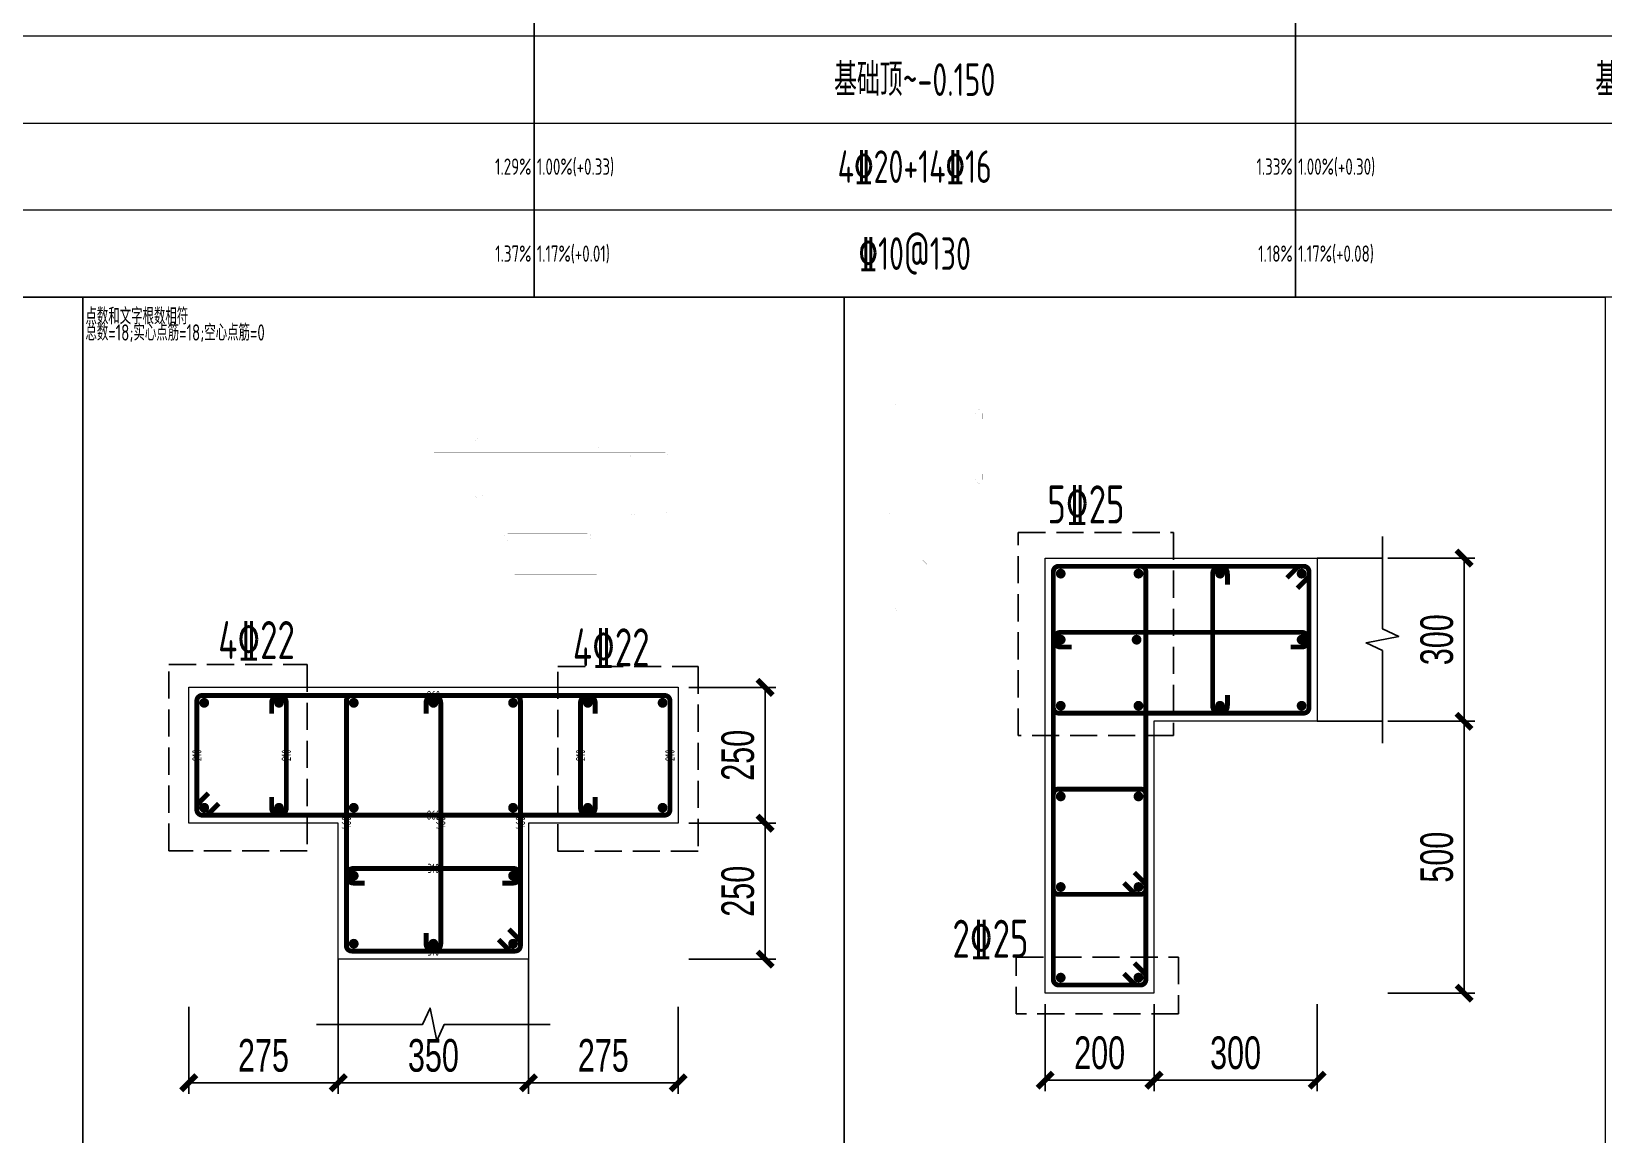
# Model space of a CAD drawing. Extents: x -129922 to 1190196, y -520662 to 139923.
# Drawn here: x 437475 to 451931, y -50997 to -40854 of the extents above; entities that cross this region are included whole.
import ezdxf
from ezdxf.enums import TextEntityAlignment as Align

# ---------------------------------------------------------------- set-up
doc = ezdxf.new("R2010")
doc.units = 0
doc.header["$LTSCALE"] = 1000
doc.header["$MEASUREMENT"] = 0
doc.linetypes.add('DASH', pattern=[0.35, 0.25, -0.1])
for name, color, linetype, lineweight in [('S-墙柱-REIN', 1, 'Continuous', 20), ('S-墙柱-大样细线', 7, 'Continuous', 20), ('S-墙柱-编号', 4, 'Continuous', 20), ('S-大样-REIN', 1, 'Continuous', 20), ('S-大样-实线', 2, 'Continuous', 20), ('S-板-楼板负筋', 1, 'Continuous', 20), ('S-通用-TAB', 7, 'Continuous', 20)]:
    doc.layers.add(name, color=color, linetype=linetype, lineweight=lineweight)
for name, color, linetype in [('S-墙柱-大样细线-pdx', 7, 'Continuous'), ('S-大样-实线-pdx', 7, 'Continuous'), ('z-计算配筋', 7, 'Continuous'), ('z-详图标注', 3, 'Continuous')]:
    doc.layers.add(name, color=color, linetype=linetype)
doc.layers.add('箍筋长度', color=3, linetype='Continuous', plot=False)
doc.layers.add('配箍校核', color=34, linetype='Continuous', plot=False)
doc.styles.add('BW_Dim', font='Bweng.shx', dxfattribs={"width": 0.7, "bigfont": 'hztxt.shx'})
doc.styles.add('BW_Rein', font='tssdeng.shx', dxfattribs={"width": 0.7, "bigfont": 'hztxt.shx'})
doc.styles.add('TSSD_Rein', font='tssdeng.shx', dxfattribs={"width": 0.7, "bigfont": 'hztxt.shx'})
doc.dimstyles.new('Cyz_20_100', dxfattribs={"dimtxt": 300, "dimasz": 100, "dimexe": 100, "dimexo": 100, "dimgap": 100, "dimtad": 1, "dimdec": 0, "dimlfac": 0.2, "dimzin": 0, "dimdsep": 46, "dimtxsty": 'BW_Dim', "dimblk": '_bwk', "dimcen": 0, "dimclrt": 7, "dimadec": 0, "dimazin": 0, "dimtfac": 1, "dimtdec": 0, "dimtix": 1, "dimtmove": 2, "dimatfit": 0, "dimfxl": 0, "dimtolj": 1, "dimtzin": 0, "dimarcsym": 0})

# ---------------------------------------------------------------- blocks, each defined once
blk = doc.blocks.new('_bwk')
blk.add_line((-1, 0), (0, 0))
at = {"const_width": 0.5}
blk.add_lwpolyline([(-0.7, -0.7), (0.7, 0.7)], dxfattribs=at)
blk = doc.blocks.new('*D790')
at = {"layer": 'Defpoints', "color": 0, "transparency": 16777216}
for p in [(449848, -47197), (450648, -47197), (449848, -49697)]:
    blk.add_point(p, dxfattribs=at)
at = {"layer": 'z-详图标注', "color": 0, "lineweight": -2, "transparency": 16777216}
for p, q in [((449948, -47197), (450748, -47197)), ((450648, -49597), (450648, -47297)), ((449948, -49697), (450748, -49697))]:
    blk.add_line(p, q, dxfattribs=at)
at = {"layer": 'z-详图标注', "color": 0, "lineweight": -2, "transparency": 16777216, "xscale": 100, "yscale": 100, "zscale": 100}
for p, rotation in [((450648, -47197), 90), ((450648, -49697), 270)]:
    blk.add_blockref('_bwk', p, dxfattribs=dict(at, rotation=rotation))
at = {"layer": 'z-详图标注', "color": 7, "transparency": 16777216, "insert": (450398, -48447), "char_height": 300, "attachment_point": 5, "rotation": 90, "style": 'BW_Dim'}
blk.add_mtext('\\A1;500', dxfattribs=at)
blk = doc.blocks.new('*D791')
at = {"layer": 'Defpoints', "color": 0, "transparency": 16777216}
for p in [(449848, -45697), (450648, -45697), (449848, -47197)]:
    blk.add_point(p, dxfattribs=at)
at = {"layer": 'z-详图标注', "color": 0, "lineweight": -2, "transparency": 16777216}
for p, q in [((449948, -45697), (450748, -45697)), ((450648, -47097), (450648, -45797)), ((449948, -47197), (450748, -47197))]:
    blk.add_line(p, q, dxfattribs=at)
at = {"layer": 'z-详图标注', "color": 0, "lineweight": -2, "transparency": 16777216, "xscale": 100, "yscale": 100, "zscale": 100}
for p, rotation in [((450648, -45697), 90), ((450648, -47197), 270)]:
    blk.add_blockref('_bwk', p, dxfattribs=dict(at, rotation=rotation))
at = {"layer": 'z-详图标注', "color": 7, "transparency": 16777216, "insert": (450398, -46447), "char_height": 300, "attachment_point": 5, "rotation": 90, "style": 'BW_Dim'}
blk.add_mtext('\\A1;300', dxfattribs=at)
blk = doc.blocks.new('*D792')
at = {"layer": 'Defpoints', "color": 0, "transparency": 16777216}
for p in [(446797, -49697), (447797, -49697), (447797, -50497)]:
    blk.add_point(p, dxfattribs=at)
at = {"layer": 'z-详图标注', "color": 0, "lineweight": -2, "transparency": 16777216}
for p, q in [((446797, -49797), (446797, -50597)), ((447797, -49797), (447797, -50597)), ((446897, -50497), (447697, -50497))]:
    blk.add_line(p, q, dxfattribs=at)
at = {"layer": 'z-详图标注', "color": 0, "lineweight": -2, "transparency": 16777216, "xscale": 100, "yscale": 100, "zscale": 100, "rotation": 180}
blk.add_blockref('_bwk', (446797, -50497), dxfattribs=at)
at = {"layer": 'z-详图标注', "color": 0, "lineweight": -2, "transparency": 16777216, "xscale": 100, "yscale": 100, "zscale": 100}
blk.add_blockref('_bwk', (447797, -50497), dxfattribs=at)
at = {"layer": 'z-详图标注', "color": 7, "transparency": 16777216, "insert": (447297, -50247), "char_height": 300, "attachment_point": 5, "style": 'BW_Dim'}
blk.add_mtext('\\A1;200', dxfattribs=at)
blk = doc.blocks.new('*D793')
at = {"layer": 'Defpoints', "color": 0, "transparency": 16777216}
for p in [(447797, -49697), (449297, -49697), (449297, -50497)]:
    blk.add_point(p, dxfattribs=at)
at = {"layer": 'z-详图标注', "color": 0, "lineweight": -2, "transparency": 16777216}
for p, q in [((447797, -49797), (447797, -50597)), ((449297, -49797), (449297, -50597)), ((447897, -50497), (449197, -50497))]:
    blk.add_line(p, q, dxfattribs=at)
at = {"layer": 'z-详图标注', "color": 0, "lineweight": -2, "transparency": 16777216, "xscale": 100, "yscale": 100, "zscale": 100, "rotation": 180}
blk.add_blockref('_bwk', (447797, -50497), dxfattribs=at)
at = {"layer": 'z-详图标注', "color": 0, "lineweight": -2, "transparency": 16777216, "xscale": 100, "yscale": 100, "zscale": 100}
blk.add_blockref('_bwk', (449297, -50497), dxfattribs=at)
at = {"layer": 'z-详图标注', "color": 7, "transparency": 16777216, "insert": (448547, -50247), "char_height": 300, "attachment_point": 5, "style": 'BW_Dim'}
blk.add_mtext('\\A1;300', dxfattribs=at)
blk = doc.blocks.new('*D2175')
at = {"layer": 'Defpoints', "color": 0, "transparency": 16777216}
for p in [(443421, -48135), (444221, -48135), (443421, -49385)]:
    blk.add_point(p, dxfattribs=at)
at = {"layer": 'z-详图标注', "color": 0, "lineweight": -2, "transparency": 16777216}
for p, q in [((443521, -48135), (444321, -48135)), ((444221, -49285), (444221, -48235)), ((443521, -49385), (444321, -49385))]:
    blk.add_line(p, q, dxfattribs=at)
at = {"layer": 'z-详图标注', "color": 0, "lineweight": -2, "transparency": 16777216, "xscale": 100, "yscale": 100, "zscale": 100}
for p, rotation in [((444221, -48135), 90), ((444221, -49385), 270)]:
    blk.add_blockref('_bwk', p, dxfattribs=dict(at, rotation=rotation))
at = {"layer": 'z-详图标注', "color": 7, "transparency": 16777216, "insert": (443971, -48760), "char_height": 300, "attachment_point": 5, "rotation": 90, "style": 'BW_Dim'}
blk.add_mtext('\\A1;250', dxfattribs=at)
blk = doc.blocks.new('*D2176')
at = {"layer": 'Defpoints', "color": 0, "transparency": 16777216}
for p in [(443421, -46885), (444221, -46885), (443421, -48135)]:
    blk.add_point(p, dxfattribs=at)
at = {"layer": 'z-详图标注', "color": 0, "lineweight": -2, "transparency": 16777216}
for p, q in [((443521, -46885), (444321, -46885)), ((444221, -48035), (444221, -46985)), ((443521, -48135), (444321, -48135))]:
    blk.add_line(p, q, dxfattribs=at)
at = {"layer": 'z-详图标注', "color": 0, "lineweight": -2, "transparency": 16777216, "xscale": 100, "yscale": 100, "zscale": 100}
for p, rotation in [((444221, -46885), 90), ((444221, -48135), 270)]:
    blk.add_blockref('_bwk', p, dxfattribs=dict(at, rotation=rotation))
at = {"layer": 'z-详图标注', "color": 7, "transparency": 16777216, "insert": (443971, -47510), "char_height": 300, "attachment_point": 5, "rotation": 90, "style": 'BW_Dim'}
blk.add_mtext('\\A1;250', dxfattribs=at)
blk = doc.blocks.new('*D2177')
at = {"layer": 'Defpoints', "color": 0, "transparency": 16777216}
for p in [(438920.959248, -49721.254543), (440295.959248, -49721.254543), (440295.959248, -50521.254543)]:
    blk.add_point(p, dxfattribs=at)
at = {"layer": 'z-详图标注', "color": 0, "lineweight": -2, "transparency": 16777216}
for p, q in [((438920.959248, -49821.254543), (438920.959248, -50621.254543)), ((440295.959248, -49821.254543), (440295.959248, -50621.254543)), ((439020.959248, -50521.254543), (440195.959248, -50521.254543))]:
    blk.add_line(p, q, dxfattribs=at)
at = {"layer": 'z-详图标注', "color": 0, "lineweight": -2, "transparency": 16777216, "xscale": 100, "yscale": 100, "zscale": 100, "rotation": 180}
blk.add_blockref('_bwk', (438920.959248, -50521.254543), dxfattribs=at)
at = {"layer": 'z-详图标注', "color": 0, "lineweight": -2, "transparency": 16777216, "xscale": 100, "yscale": 100, "zscale": 100}
blk.add_blockref('_bwk', (440295.959248, -50521.254543), dxfattribs=at)
at = {"layer": 'z-详图标注', "color": 7, "transparency": 16777216, "insert": (439608.459248, -50271.254543), "char_height": 300, "attachment_point": 5, "style": 'BW_Dim'}
blk.add_mtext('\\A1;275', dxfattribs=at)
blk = doc.blocks.new('*D2178')
at = {"layer": 'Defpoints', "color": 0, "transparency": 16777216}
for p in [(440295.959248, -49721.254543), (442045.959248, -49721.254543), (442045.959248, -50521.254543)]:
    blk.add_point(p, dxfattribs=at)
at = {"layer": 'z-详图标注', "color": 0, "lineweight": -2, "transparency": 16777216}
for p, q in [((440295.959248, -49821.254543), (440295.959248, -50621.254543)), ((442045.959248, -49821.254543), (442045.959248, -50621.254543)), ((440395.959248, -50521.254543), (441945.959248, -50521.254543))]:
    blk.add_line(p, q, dxfattribs=at)
at = {"layer": 'z-详图标注', "color": 0, "lineweight": -2, "transparency": 16777216, "xscale": 100, "yscale": 100, "zscale": 100, "rotation": 180}
blk.add_blockref('_bwk', (440295.959248, -50521.254543), dxfattribs=at)
at = {"layer": 'z-详图标注', "color": 0, "lineweight": -2, "transparency": 16777216, "xscale": 100, "yscale": 100, "zscale": 100}
blk.add_blockref('_bwk', (442045.959248, -50521.254543), dxfattribs=at)
at = {"layer": 'z-详图标注', "color": 7, "transparency": 16777216, "insert": (441170.959248, -50271.254543), "char_height": 300, "attachment_point": 5, "style": 'BW_Dim'}
blk.add_mtext('\\A1;350', dxfattribs=at)
blk = doc.blocks.new('*D2179')
at = {"layer": 'Defpoints', "color": 0, "transparency": 16777216}
for p in [(442045.959248, -49721.254543), (443420.959248, -49721.254543), (443420.959248, -50521.254543)]:
    blk.add_point(p, dxfattribs=at)
at = {"layer": 'z-详图标注', "color": 0, "lineweight": -2, "transparency": 16777216}
for p, q in [((442045.959248, -49821.254543), (442045.959248, -50621.254543)), ((443420.959248, -49821.254543), (443420.959248, -50621.254543)), ((442145.959248, -50521.254543), (443320.959248, -50521.254543))]:
    blk.add_line(p, q, dxfattribs=at)
at = {"layer": 'z-详图标注', "color": 0, "lineweight": -2, "transparency": 16777216, "xscale": 100, "yscale": 100, "zscale": 100, "rotation": 180}
blk.add_blockref('_bwk', (442045.959248, -50521.254543), dxfattribs=at)
at = {"layer": 'z-详图标注', "color": 0, "lineweight": -2, "transparency": 16777216, "xscale": 100, "yscale": 100, "zscale": 100}
blk.add_blockref('_bwk', (443420.959248, -50521.254543), dxfattribs=at)
at = {"layer": 'z-详图标注', "color": 7, "transparency": 16777216, "insert": (442733.459248, -50271.254543), "char_height": 300, "attachment_point": 5, "style": 'BW_Dim'}
blk.add_mtext('\\A1;275', dxfattribs=at)

msp = doc.modelspace()

# ---------------------------------------------------------------- linework, layer by layer
at = {"linetype": 'DASH'}
for points in [[(446549, -45461.8), (447975.2, -45461.8), (447975.2, -47328.4), (446549, -47328.4)], [(438738.7, -46676.2), (440011.4, -46676.2), (440011.4, -48388.5), (438738.7, -48388.5)], [(442316, -46694.3), (443604.1, -46694.3), (443604.1, -48391.8), (442316, -48391.8)], [(446530.7, -49365.8), (448023.6, -49365.8), (448023.6, -49887.9), (446530.7, -49887.9)]]:
    msp.add_lwpolyline(points, close=True, dxfattribs=at)
at = {"layer": 'S-墙柱-REIN', "const_width": 45}
for points in [[(439041, -47027.4, 1), (439086, -47027.4, 1)], [(439728.5, -47027.4, 1), (439773.5, -47027.4, 1)], [(440416, -47027.4, 1), (440461, -47027.4, 1)], [(441148.5, -47027.4, 1), (441193.5, -47027.4, 1)], [(441881, -47027.4, 1), (441926, -47027.4, 1)], [(442568.5, -47027.4, 1), (442613.5, -47027.4, 1)], [(443256, -47027.4, 1), (443301, -47027.4, 1)], [(439041, -47992.4, 1), (439086, -47992.4, 1)], [(439728.5, -47992.4, 1), (439773.5, -47992.4, 1)], [(440416, -47992.4, 1), (440461, -47992.4, 1)], [(441881, -47992.4, 1), (441926, -47992.4, 1)], [(442568.5, -47992.4, 1), (442613.5, -47992.4, 1)], [(443256, -47992.4, 1), (443301, -47992.4, 1)], [(440416, -48617.4, 1), (440461, -48617.4, 1)], [(441881, -48617.4, 1), (441926, -48617.4, 1)], [(440416, -49242.4, 1), (440461, -49242.4, 1)], [(441148.5, -49242.4, 1), (441193.5, -49242.4, 1)], [(441881, -49242.4, 1), (441926, -49242.4, 1)]]:
    msp.add_lwpolyline(points, format="xyb", close=True, dxfattribs=at)
at = {"layer": 'S-墙柱-大样细线'}
msp.add_lwpolyline([(443421, -46884.9), (443421, -48134.9), (442046, -48134.9), (442046, -49384.9), (440296, -49384.9), (440296, -48134.9), (438921, -48134.9), (438921, -46884.9)], close=True, dxfattribs=at)
at = {"layer": 'S-墙柱-大样细线-pdx'}
for points in [[(440296, -49384.9), (440296, -49984.9)], [(442046, -49384.9), (442046, -49984.9)], [(440096, -49984.9), (441071, -49984.9), (441141, -49834.9), (441201, -50134.9), (441271, -49984.9), (442246, -49984.9)]]:
    msp.add_lwpolyline(points, dxfattribs=at)
at = {"layer": 'S-大样-REIN'}
for points, const_width in [([(441552.2, -44681.2), (441552.2, -44631.2, -1), (441619.7, -44631.2), (441619.7, -45113.7, -1), (441552.2, -45113.7), (441552.2, -45063.7)], 0.15), ([(442262.2, -44681.2), (442262.2, -44631.2, -1), (442329.7, -44631.2), (442329.7, -45738.7, -1), (442262.2, -45738.7), (442262.2, -45688.7)], 0.15), ([(443039.7, -45213.7), (443039.7, -45263.7, -1), (442972.2, -45263.7), (442972.2, -44781.2, -1), (443039.7, -44781.2), (443039.7, -44831.2)], 0.15), ([(441904.7, -45534.9), (441854.7, -45534.9, -1), (441854.7, -45467.4), (442587.2, -45467.4, -1), (442587.2, -45534.9), (442537.2, -45534.9)], 0.15), ([(439683.5, -47127.4), (439683.5, -47027.4, -1), (439818.5, -47027.4), (439818.5, -47992.4, -1), (439683.5, -47992.4), (439683.5, -47892.4)], 45), ([(441103.5, -47127.4), (441103.5, -47027.4, -1), (441238.5, -47027.4), (441238.5, -49242.4, -1), (441103.5, -49242.4), (441103.5, -49142.4)], 45), ([(442658.5, -47892.4), (442658.5, -47992.4, -1), (442523.5, -47992.4), (442523.5, -47027.4, -1), (442658.5, -47027.4), (442658.5, -47127.4)], 45), ([(440538.5, -48684.9), (440438.5, -48684.9, -1), (440438.5, -48549.9), (441903.5, -48549.9, -1), (441903.5, -48684.9), (441803.5, -48684.9)], 45)]:
    msp.add_lwpolyline(points, format="xyb", dxfattribs=dict(at, const_width=const_width))
at = {"layer": 'S-大样-REIN', "color": 1}
for points, const_width in [([(441205.2, -45177.9), (441159.2, -45223.9, 0.1989124), (441152.2, -45240.9), (441152.2, -45254.7, 0.4142136), (441176.2, -45278.7), (443303.2, -45278.7, 0.4142136), (443327.2, -45254.7), (443327.2, -44752.7, 0.4142136), (443303.2, -44728.7), (441176.2, -44728.7, 0.4142136), (441152.2, -44752.7), (441152.2, -45254.7, 0.4142136), (441176.2, -45278.7), (441190, -45278.7, 0.1989124), (441207, -45271.6), (441252.9, -45225.7)], 0.15), ([(442595.2, -45794.4), (442641.2, -45840.4, 0.1989124), (442658.2, -45847.4), (442672, -45847.4, 0.4142136), (442696, -45823.4), (442696, -44696.4, 0.4142136), (442672, -44672.4), (441920, -44672.4, 0.4142136), (441896, -44696.4), (441896, -45823.4, 0.4142136), (441920, -45847.4), (442672, -45847.4, 0.4142136), (442696, -45823.4), (442696, -45809.6, 0.1989124), (442688.9, -45792.6), (442643, -45746.7)], 0.15), ([(439101.9, -47858.5), (439010, -47950.4, 0.1989124), (438996, -47984.3), (438996, -48011.9, 0.4142136), (439044, -48059.9), (443298, -48059.9, 0.4142136), (443346, -48011.9), (443346, -47007.9, 0.4142136), (443298, -46959.9), (439044, -46959.9, 0.4142136), (438996, -47007.9), (438996, -48011.9, 0.4142136), (439044, -48059.9), (439071.5, -48059.9, 0.1989124), (439105.5, -48045.8), (439197.4, -47953.9)], 45), ([(441769.5, -49203.9), (441861.4, -49295.8, 0.1989124), (441895.4, -49309.9), (441923, -49309.9, 0.4142136), (441971, -49261.9), (441971, -47007.9, 0.4142136), (441923, -46959.9), (440419, -46959.9, 0.4142136), (440371, -47007.9), (440371, -49261.9, 0.4142136), (440419, -49309.9), (441923, -49309.9, 0.4142136), (441971, -49261.9), (441971, -49234.3, 0.1989124), (441956.9, -49200.4), (441865, -49108.5)], 45)]:
    msp.add_lwpolyline(points, format="xyb", dxfattribs=dict(at, const_width=const_width))
at = {"layer": 'S-大样-REIN', "const_width": 45}
for points in [[(446916.7, -45839.4, 1), (446961.7, -45839.4, 1)], [(447631.7, -45839.4, 1), (447676.7, -45839.4, 1)], [(448381.7, -45839.4, 1), (448426.7, -45839.4, 1)], [(449131.7, -45839.4, 1), (449176.7, -45839.4, 1)], [(446916.7, -46446.9, 1), (446961.7, -46446.9, 1)], [(447614.3, -46446.9, 1), (447659.3, -46446.9, 1)], [(449131.7, -46446.9, 1), (449176.7, -46446.9, 1)], [(446916.7, -47054.4, 1), (446961.7, -47054.4, 1)], [(447631.7, -47054.4, 1), (447676.7, -47054.4, 1)], [(448381.7, -47054.4, 1), (448426.7, -47054.4, 1)], [(449131.7, -47054.4, 1), (449176.7, -47054.4, 1)], [(446916.7, -47887.8, 1), (446961.7, -47887.8, 1)], [(447631.7, -47887.8, 1), (447676.7, -47887.8, 1)], [(446916.7, -48721.1, 1), (446961.7, -48721.1, 1)], [(447631.7, -48721.1, 1), (447676.7, -48721.1, 1)], [(446916.7, -49554.4, 1), (446961.7, -49554.4, 1)], [(447631.7, -49554.4, 1), (447676.7, -49554.4, 1)]]:
    msp.add_lwpolyline(points, format="xyb", close=True, dxfattribs=at)
at = {"layer": 'S-大样-实线'}
msp.add_lwpolyline([(447796.7, -47196.9), (447796.7, -49696.9), (446796.7, -49696.9), (446796.7, -45696.9), (449296.7, -45696.9), (449296.7, -47196.9)], close=True, dxfattribs=at)
at = {"layer": 'S-大样-实线-pdx'}
for points in [[(449896.7, -47396.9), (449896.7, -46546.9), (449746.7, -46476.9), (450046.7, -46416.9), (449896.7, -46346.9), (449896.7, -45496.9)], [(449296.7, -45696.9), (449896.7, -45696.9)], [(449296.7, -47196.9), (449896.7, -47196.9)]]:
    msp.add_lwpolyline(points, dxfattribs=at)
at = {"layer": 'S-板-楼板负筋'}
for points, const_width in [([(446598.1, -44302.6), (446644.1, -44256.7, 0.1989124), (446651.1, -44239.7), (446651.1, -44225.9, 0.4142136), (446627.1, -44201.9), (445500.1, -44201.9, 0.4142136), (445476.1, -44225.9), (445476.1, -44852.9, 0.4142136), (445500.1, -44876.9), (446627.1, -44876.9, 0.4142136), (446651.1, -44852.9), (446651.1, -44225.9, 0.4142136), (446627.1, -44201.9), (446613.3, -44201.9, 0.1989124), (446596.4, -44209), (446550.4, -44254.9)], 0.1), ([(445744.2, -46130.2), (445790.1, -46176.1, 0.1989124), (445807.1, -46183.2), (445820.9, -46183.2, 0.4142136), (445844.9, -46159.2), (445844.9, -44282.2, 0.4142136), (445820.9, -44258.2), (445443.9, -44258.2, 0.4142136), (445419.9, -44282.2), (445419.9, -46159.2, 0.4142136), (445443.9, -46183.2), (445820.9, -46183.2, 0.4142136), (445844.9, -46159.2), (445844.9, -46145.4, 0.1989124), (445837.9, -46128.4), (445791.9, -46082.5)], 0.1), ([(446219.9, -44924.4), (446219.9, -44974.4, -1), (446152.4, -44974.4), (446152.4, -44366.9, -1), (446219.9, -44366.9), (446219.9, -44416.9)], 0.1), ([(445428.6, -44629.4), (445378.6, -44629.4, -1), (445378.6, -44561.9), (446486.1, -44561.9, -1), (446486.1, -44629.4), (446436.1, -44629.4)], 0.1), ([(445716.9, -45665.8), (445762.9, -45711.7, -0.1989124), (445769.9, -45728.7), (445769.9, -45742.5, -0.4142136), (445745.9, -45766.5), (445368.9, -45766.5, -0.4142136), (445344.9, -45742.5), (445344.9, -45306.3, -0.4142136), (445368.9, -45282.3), (445745.9, -45282.3, -0.4142136), (445769.9, -45306.3), (445769.9, -45742.5, -0.4142136), (445745.9, -45766.5), (445732.1, -45766.5, -0.1989124), (445715.1, -45759.5), (445669.2, -45713.5)], 0.1), ([(449115.7, -45973.4), (449207.6, -45881.5, 0.1989124), (449221.7, -45847.5), (449221.7, -45819.9, 0.4142136), (449173.7, -45771.9), (446919.7, -45771.9, 0.4142136), (446871.7, -45819.9), (446871.7, -47073.9, 0.4142136), (446919.7, -47121.9), (449173.7, -47121.9, 0.4142136), (449221.7, -47073.9), (449221.7, -45819.9, 0.4142136), (449173.7, -45771.9), (449146.1, -45771.9, 0.1989124), (449112.2, -45786), (449020.2, -45877.9)], 45), ([(447520.2, -49516), (447612.2, -49607.9, 0.1989124), (447646.1, -49621.9), (447673.7, -49621.9, 0.4142136), (447721.7, -49573.9), (447721.7, -45819.9, 0.4142136), (447673.7, -45771.9), (446919.7, -45771.9, 0.4142136), (446871.7, -45819.9), (446871.7, -49573.9, 0.4142136), (446919.7, -49621.9), (447673.7, -49621.9, 0.4142136), (447721.7, -49573.9), (447721.7, -49546.4, 0.1989124), (447707.6, -49512.4), (447615.7, -49420.5)], 45), ([(448471.7, -46954.4), (448471.7, -47054.4, -1), (448336.7, -47054.4), (448336.7, -45839.4, -1), (448471.7, -45839.4), (448471.7, -45939.4)], 45), ([(447039.2, -46514.4), (446939.2, -46514.4, -1), (446939.2, -46379.4), (449154.2, -46379.4, -1), (449154.2, -46514.4), (449054.2, -46514.4)], 45), ([(447615.7, -48587.2), (447707.6, -48679.1, -0.1989124), (447721.7, -48713), (447721.7, -48740.6, -0.4142136), (447673.7, -48788.6), (446919.7, -48788.6, -0.4142136), (446871.7, -48740.6), (446871.7, -47868.3, -0.4142136), (446919.7, -47820.3), (447673.7, -47820.3, -0.4142136), (447721.7, -47868.3), (447721.7, -48740.6, -0.4142136), (447673.7, -48788.6), (447646.1, -48788.6, -0.1989124), (447612.2, -48774.6), (447520.2, -48682.6)], 45)]:
    msp.add_lwpolyline(points, format="xyb", dxfattribs=dict(at, const_width=const_width))
at = {"layer": 'S-通用-TAB'}
msp.add_lwpolyline([(430946.7, -31296.9), (442096.7, -31296.9), (442096.7, -43296.9), (430946.7, -43296.9), (430946.7, -40096.9), (442096.7, -40096.9), (442096.7, -40896.9), (430946.7, -40896.9), (430946.7, -41696.9), (442096.7, -41696.9), (442096.7, -42496.9), (430946.7, -42496.9)], close=True, dxfattribs=at)
for points in [[(442096.7, -43296.9), (442096.7, -31296.9), (449096.7, -31296.9), (449096.7, -43296.9), (442096.7, -43296.9), (442096.7, -40096.9), (449096.7, -40096.9), (449096.7, -40896.9), (442096.7, -40896.9), (442096.7, -41696.9), (449096.7, -41696.9), (449096.7, -42496.9), (442096.7, -42496.9), (442096.7, -43296.9)], [(449096.7, -43296.9), (449096.7, -31296.9), (456096.7, -31296.9), (456096.7, -43296.9), (449096.7, -43296.9), (449096.7, -40096.9), (456096.7, -40096.9), (456096.7, -40896.9), (449096.7, -40896.9), (449096.7, -41696.9), (456096.7, -41696.9), (456096.7, -42496.9), (449096.7, -42496.9), (449096.7, -43296.9)], [(430946.7, -55296.9), (430946.7, -43296.9), (437946.7, -43296.9), (437946.7, -55296.9), (430946.7, -55296.9), (430946.7, -52096.9), (437946.7, -52096.9), (437946.7, -52896.9), (430946.7, -52896.9), (430946.7, -53696.9), (437946.7, -53696.9), (437946.7, -54496.9), (430946.7, -54496.9), (430946.7, -55296.9)], [(437946.7, -55296.9), (437946.7, -43296.9), (444946.7, -43296.9), (444946.7, -55296.9), (437946.7, -55296.9), (437946.7, -52096.9), (444946.7, -52096.9), (444946.7, -52896.9), (437946.7, -52896.9), (437946.7, -53696.9), (444946.7, -53696.9), (444946.7, -54496.9), (437946.7, -54496.9), (437946.7, -55296.9)], [(444946.7, -55296.9), (444946.7, -43296.9), (451946.7, -43296.9), (451946.7, -55296.9), (444946.7, -55296.9), (444946.7, -52096.9), (451946.7, -52096.9), (451946.7, -52896.9), (444946.7, -52896.9), (444946.7, -53696.9), (451946.7, -53696.9), (451946.7, -54496.9), (444946.7, -54496.9), (444946.7, -55296.9)]]:
    msp.add_lwpolyline(points, dxfattribs=at)

# ---------------------------------------------------------------- texts
at = {"layer": 'S-墙柱-编号', "style": 'TSSD_Rein', "width": 0.7}
for s, p in [('5\x8425', (447171.1, -45202.5)), ('4\x8422', (439544.8, -46450.2)), ('4\x8422', (442806.6, -46517.3)), ('2\x8425', (446293.2, -49196.8))]:
    msp.add_text(s, height=350, dxfattribs=at).set_placement(p, align=Align.MIDDLE_CENTER)
at = {"layer": 'z-计算配筋', "style": 'BW_Rein', "width": 0.7}
for s, p in [('基础顶~-0.150', (445596.7, -41296.9)), ('基础顶~-0.150', (452596.7, -41296.9)), ('4\x8420+14\x8416', (445596.7, -42096.9)), ('\x8410@130', (445596.7, -42896.9))]:
    msp.add_text(s, height=300, dxfattribs=at).set_placement(p, align=Align.MIDDLE_CENTER)
at = {"layer": '箍筋长度', "style": 'BW_Rein', "width": 0.7}
for s, p in [('860', (441171, -46959.9)), ('860', (441171, -48059.9)), ('310', (441171, -48549.9)), ('310', (441171, -49309.9))]:
    msp.add_text(s, height=85, dxfattribs=at).set_placement(p, align=Align.MIDDLE_CENTER)
for s, p in [('210', (438996, -47509.9)), ('210', (439818.5, -47509.9)), ('210', (442523.5, -47509.9)), ('210', (443346, -47509.9)), ('460', (440371, -48134.9)), ('460', (441238.5, -48134.9)), ('460', (441971, -48134.9))]:
    msp.add_text(s, height=85, rotation=90, dxfattribs=at).set_placement(p, align=Align.MIDDLE_CENTER)
at = {"layer": '配箍校核', "style": 'BW_Rein', "width": 0.7}
for s, p in [('1.29%', (442071.7, -42096.9)), ('1.33%', (449071.7, -42096.9)), ('1.37%', (442071.7, -42896.9)), ('1.18%', (449071.7, -42896.9))]:
    msp.add_text(s, height=150, dxfattribs=at).set_placement(p, align=Align.MIDDLE_RIGHT)
for s, p in [('1.00%(+0.33)', (442121.7, -42096.9)), ('1.00%(+0.30)', (449121.7, -42096.9)), ('1.17%(+0.01)', (442121.7, -42896.9)), ('1.17%(+0.08)', (449121.7, -42896.9))]:
    msp.add_text(s, height=150, dxfattribs=at).set_placement(p, align=Align.MIDDLE_LEFT)
for s, p in [('点数和文字根数相符', (437971.7, -43546.9)), ('总数=18;实心点筋=18;空心点筋=0', (437971.7, -43696.9))]:
    msp.add_text(s, height=150, dxfattribs=at).set_placement(p)

# ---------------------------------------------------------------- dimensions: what is measured, and where the dimension line sits
at = {"layer": 'z-详图标注'}
for base, p1, p2, picture, middle in [((450647.7, -45696.9), (449847.7, -47196.9), (449847.7, -45696.9), '*D791', (450397.7, -46446.9)), ((444221, -46884.9), (443421, -48134.9), (443421, -46884.9), '*D2176', (443971, -47509.9)), ((450647.7, -47196.9), (449847.7, -49696.9), (449847.7, -47196.9), '*D790', (450397.7, -48446.9)), ((444221, -48134.9), (443421, -49384.9), (443421, -48134.9), '*D2175', (443971, -48759.9))]:
    dim = msp.add_linear_dim(base=base, p1=p1, p2=p2, angle=90, dimstyle='Cyz_20_100', dxfattribs=at)
    dim.commit()
    dim.dimension.update_dxf_attribs({"geometry": picture, "text_midpoint": middle})
for base, p1, p2, picture, middle in [((440296, -50521.3), (438921, -49721.3), (440296, -49721.3), '*D2177', (439608.5, -50271.3)), ((442046, -50521.3), (440296, -49721.3), (442046, -49721.3), '*D2178', (441171, -50271.3)), ((443421, -50521.3), (442046, -49721.3), (443421, -49721.3), '*D2179', (442733.5, -50271.3)), ((447796.7, -50496.9), (446796.7, -49696.9), (447796.7, -49696.9), '*D792', (447296.7, -50246.9)), ((449296.7, -50496.9), (447796.7, -49696.9), (449296.7, -49696.9), '*D793', (448546.7, -50246.9))]:
    dim = msp.add_linear_dim(base=base, p1=p1, p2=p2, dimstyle='Cyz_20_100', dxfattribs=at)
    dim.commit()
    dim.dimension.update_dxf_attribs({"geometry": picture, "text_midpoint": middle})

doc.saveas('drawing.dxf')
